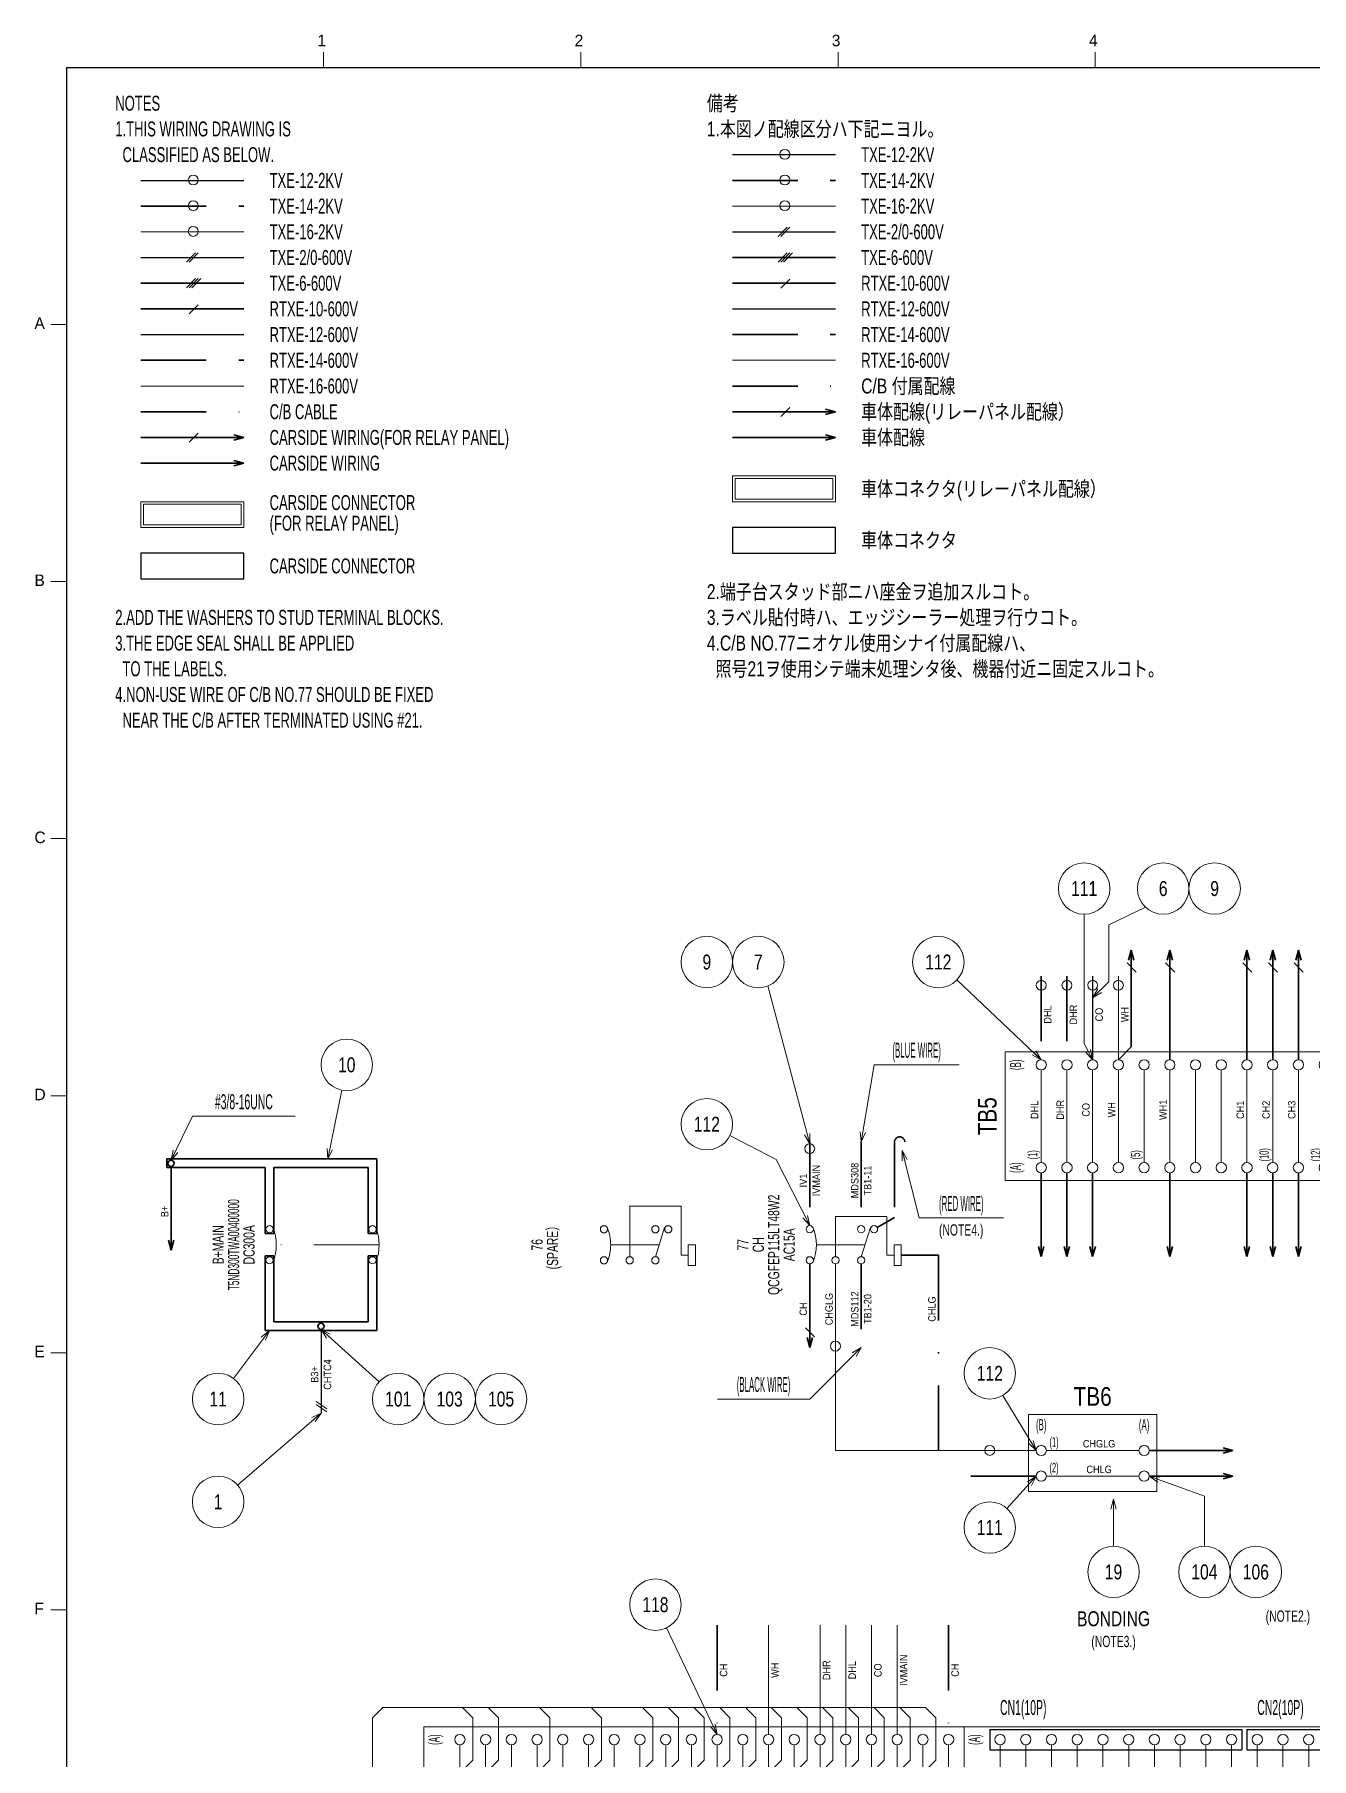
# Model space of a CAD drawing. Header units: millimetres. Extents: x 10 to 832, y 7 to 590.
# Drawn here: x 29.3 to 277.5, y 255.1 to 590.4 of the extents above; entities that cross this region are included whole.
import ezdxf
from ezdxf.enums import TextEntityAlignment as Align

# ---------------------------------------------------------------- set-up
doc = ezdxf.new("R2010")
doc.units = ezdxf.units.MM
for name, pattern in [('DASHDOT', [25.3, 12.7, -6.3, 0, -6.3]), ('DASHED', [19, 12.7, -6.3]), ('DIVIDE', [31.6, 12.7, -6.3, 0, -6.3, 0, -6.3])]:
    doc.linetypes.add(name, pattern=pattern)
for name, color, linetype in [('GR1_02', 7, 'Continuous'), ('GR1_03', 7, 'Continuous'), ('GR1_04', 7, 'Continuous'), ('GR1_15', 7, 'Continuous'), ('GR1_16', 7, 'Continuous'), ('図面枠B6M', 7, 'Continuous'), ('表題、部品表_01', 7, 'Continuous')]:
    doc.layers.add(name, color=color, linetype=linetype)
doc.styles.add('HG丸ｺﾞｼｯｸM-PRO', font='')
doc.styles.get('HG丸ｺﾞｼｯｸM-PRO').set_extended_font_data('HG丸ｺﾞｼｯｸM-PRO')

# ---------------------------------------------------------------- blocks, each defined once
blk = doc.blocks.new('BLKF023')
at = {"layer": '図面枠B6M', "color": 4, "linetype": 'Continuous', "lineweight": 13}
for p, q in [((85.5, 587), (85.5, 584)), ((135.5, 587), (135.5, 584)), ((185.5, 587), (185.5, 584)), ((235.5, 587), (235.5, 584)), ((32.5, 534), (35.5, 534)), ((32.5, 484), (35.5, 484)), ((32.5, 434), (35.5, 434)), ((32.5, 384), (35.5, 384)), ((32.5, 334), (35.5, 334)), ((32.5, 284), (35.5, 284))]:
    blk.add_line(p, q, dxfattribs=at)
at = {"layer": '図面枠B6M', "color": 2, "linetype": 'Continuous', "lineweight": 25}
for q in [(35.5, 15), (831.5, 584)]:
    blk.add_line((35.5, 584), q, dxfattribs=at)
at = {"layer": '図面枠B6M', "color": 4, "linetype": 'Continuous', "lineweight": 13, "style": 'HG丸ｺﾞｼｯｸM-PRO'}
for s, width, p in [('1', 1.003994, (84.29, 587.45)), ('2', 1.003994, (134.3, 587.45)), ('3', 1.003994, (184.29, 587.45)), ('4', 1.003994, (234.29, 587.45)), ('A', 1.002405, (29.29, 532.45)), ('B', 1.004704, (29.29, 482.45)), ('C', 1.001214, (29.29, 432.45)), ('D', 1.002334, (29.29, 382.45)), ('E', 1.001589, (29.29, 332.45)), ('F', 0.998986, (29.29, 282.45))]:
    blk.add_text(s, height=2.25, dxfattribs=dict(at, width=width)).set_placement(p, align=Align.BOTTOM_LEFT)
blk = doc.blocks.new('FXTIP_ARROW_S')
at = {"color": 0, "linetype": 'Continuous', "lineweight": -2}
for q in [(-1, 0), (-0.97, 0.26), (-0.97, -0.26)]:
    blk.add_line((0, 0), q, dxfattribs=at)
blk = doc.blocks.new('FXTIP_ARROW_E')
at = {"color": 0, "linetype": 'Continuous', "lineweight": -2}
for q in [(-1, 0), (-0.97, 0.26), (-0.97, -0.26)]:
    blk.add_line((0, 0), q, dxfattribs=at)
blk = doc.blocks.new('BLKF027')
at = {"layer": 'GR1_02', "color": 4, "linetype": 'Continuous', "lineweight": 13}
for p, q in [((222.5, 322), (247.5, 322)), ((222.5, 307.04), (222.5, 322)), ((247.5, 307.04), (247.5, 322)), ((226, 315), (244, 315)), ((226, 310), (244, 310)), ((222.5, 307.04), (247.5, 307.04))]:
    blk.add_line(p, q, dxfattribs=at)
for centre in [(225, 315), (245, 315), (225, 310), (245, 310)]:
    blk.add_circle(centre, 1, dxfattribs=at)
at = {"layer": 'GR1_02', "color": 3, "linetype": 'Continuous', "lineweight": 35, "style": 'HG丸ｺﾞｼｯｸM-PRO', "width": 0.521222}
for s, p in [('(1)', (227.5, 316.67)), ('(2)', (227.5, 311.67))]:
    blk.add_text(s, height=1.818, dxfattribs=at).set_placement(p, align=Align.MIDDLE_CENTER)
blk = doc.blocks.new('BLKF028')
at = {"layer": 'GR1_02', "color": 4, "linetype": 'DASHED', "lineweight": 13}
for p, q in [((195, 360.5), (184.94, 360.5)), ((185, 352.68), (185, 360.5)), ((195, 353), (195, 360.5)), ((196.4, 353), (195, 353))]:
    blk.add_line(p, q, dxfattribs=at)
at = {"layer": 'GR1_02', "color": 4, "linetype": 'Continuous', "lineweight": 13}
for p, q in [((196.4, 355), (196.4, 351)), ((196.4, 355), (197.8, 355)), ((197.8, 355), (197.8, 351)), ((196.4, 351), (197.8, 351))]:
    blk.add_line(p, q, dxfattribs=at)
blk.add_circle((185, 351.98), 0.701, dxfattribs=at)
blk = doc.blocks.new('BLKF029')
at = {"layer": 'GR1_02', "color": 4, "linetype": 'Continuous', "lineweight": 13}
blk.add_line((190, 352.68), (191.8, 358.39), dxfattribs=at)
at = {"layer": 'GR1_02', "color": 4, "linetype": 'DASHDOT', "lineweight": 13}
blk.add_line((190.73, 355), (181.31, 355), dxfattribs=at)
at = {"layer": 'GR1_02', "color": 4, "linetype": 'Continuous', "lineweight": 13}
for centre in [(180, 358.02), (190, 358.02), (192.5, 358.02), (180, 351.98), (190, 351.98)]:
    blk.add_circle(centre, 0.701, dxfattribs=at)
blk.add_arc((172.81, 355), 8.5, 337.237, 22.763, dxfattribs=at)
blk = doc.blocks.new('BLKF030')
at = {"layer": 'GR1_02', "color": 4, "linetype": 'DIVIDE', "lineweight": 13}
for p, q in [((155, 362.5), (144.94, 362.5)), ((145, 352.68), (145, 362.5)), ((155, 353), (155, 362.5)), ((156.4, 353), (155, 353)), ((156.4, 355), (156.4, 351)), ((156.4, 355), (157.8, 355)), ((157.8, 355), (157.8, 351)), ((156.4, 351), (157.8, 351))]:
    blk.add_line(p, q, dxfattribs=at)
blk.add_circle((145, 351.98), 0.701, dxfattribs=at)
blk = doc.blocks.new('BLKF031')
at = {"layer": 'GR1_02', "color": 4, "linetype": 'DIVIDE', "lineweight": 13}
for p, q in [((150, 352.68), (151.8, 358.39)), ((150.73, 355), (141.31, 355))]:
    blk.add_line(p, q, dxfattribs=at)
for centre in [(140, 358.02), (150, 358.02), (152.5, 358.02), (140, 351.98), (150, 351.98)]:
    blk.add_circle(centre, 0.701, dxfattribs=at)
blk.add_arc((132.81, 355), 8.5, 337.237, 22.763, dxfattribs=at)
blk = doc.blocks.new('BLKF032')
at = {"layer": 'GR1_03', "color": 3, "linetype": 'Continuous', "lineweight": 35}
for p, q in [((75.85, 352.8325), (74.15, 352.8325)), ((74.15, 338.3), (74.15, 352.8325)), ((75.85, 340), (75.85, 352.8325)), ((95.85, 352.8325), (94.15, 352.8325)), ((94.15, 340), (94.15, 352.8325)), ((95.85, 338.3), (95.85, 352.8325)), ((75.85, 340), (94.15, 340)), ((74.15, 338.3), (95.85, 338.3))]:
    blk.add_line(p, q, dxfattribs=at)
blk.add_circle((85, 339.15), 0.6, dxfattribs=at)
blk = doc.blocks.new('BLKF033')
at = {"layer": 'GR1_03', "color": 3, "linetype": 'Continuous', "lineweight": 35}
for p, q in [((55, 371.7), (95.85, 371.7)), ((55, 371.7), (55, 370)), ((74.15, 370), (55, 370)), ((74.15, 370), (74.15, 357.1675)), ((75.85, 370), (75.85, 357.1675)), ((75.85, 370), (94.15, 370)), ((94.15, 370), (94.15, 357.1675)), ((95.85, 371.7), (95.85, 357.1675)), ((75.85, 357.1675), (74.15, 357.1675)), ((95.85, 357.1675), (94.15, 357.1675))]:
    blk.add_line(p, q, dxfattribs=at)
blk.add_circle((55.85, 370.85), 0.6, dxfattribs=at)
blk = doc.blocks.new('BLKF034')
at = {"layer": 'GR1_02', "color": 4, "linetype": 'DASHDOT', "lineweight": 13}
blk.add_line((96.31, 355), (76.31, 355), dxfattribs=at)
at = {"layer": 'GR1_02', "color": 4, "linetype": 'Continuous', "lineweight": 13}
for centre in [(75, 358.02), (95, 358.02), (75, 351.98), (95, 351.98)]:
    blk.add_circle(centre, 0.701, dxfattribs=at)
for centre in [(67.81, 355), (87.81, 355)]:
    blk.add_arc(centre, 8.5, 337.237, 22.763, dxfattribs=at)
blk = doc.blocks.new('BLKF073')
at = {"layer": 'GR1_03', "color": 4, "linetype": 'Continuous', "lineweight": 13}
for p, q in [((97, 209), (195, 209)), ((110, 209), (112, 207)), ((115, 209), (117, 207)), ((120, 209), (122, 207)), ((125, 209), (127, 207)), ((130, 209), (132, 207)), ((135, 209), (137, 207)), ((140, 209), (142, 207)), ((145, 209), (147, 207)), ((160, 209), (162, 207)), ((165, 209), (167, 207)), ((170, 209), (172, 207)), ((175, 209), (177, 207)), ((180, 209), (182, 207)), ((185, 209), (187, 207)), ((190, 209), (192, 207)), ((195, 209), (197, 207)), ((112, 207), (112, 199.75)), ((117, 207), (117, 199.75)), ((122, 207), (122, 199.75)), ((127, 207), (127, 199.75)), ((132, 207), (132, 199.75)), ((137, 207), (137, 199.75)), ((142, 207), (142, 199.75)), ((147, 207), (147, 199.75)), ((162, 207), (162, 199.75)), ((167, 207), (167, 199.75)), ((172, 207), (172, 199.75)), ((177, 207), (177, 199.75)), ((182, 207), (182, 199.75)), ((187, 207), (187, 199.75)), ((192, 207), (192, 199.75)), ((197, 207), (197, 199.75))]:
    blk.add_line(p, q, dxfattribs=at)
blk = doc.blocks.new('BLKF075')
at = {"layer": 'GR1_03', "color": 4, "linetype": 'Continuous', "lineweight": 13}
for p, q in [((139.5, 263), (137.5, 265)), ((139.5, 254.75), (139.5, 263)), ((137, 252.25), (139.5, 254.75))]:
    blk.add_line(p, q, dxfattribs=at)
blk = doc.blocks.new('BLKF076')
at = {"layer": 'GR1_03', "color": 4, "linetype": 'Continuous', "lineweight": 13}
for p, q in [((119.5, 263), (117.5, 265)), ((119.5, 254.75), (119.5, 263)), ((117, 252.25), (119.5, 254.75))]:
    blk.add_line(p, q, dxfattribs=at)
blk = doc.blocks.new('BLKF077')
at = {"layer": 'GR1_03', "color": 4, "linetype": 'Continuous', "lineweight": 13}
for p, q in [((114.5, 263), (112.5, 265)), ((114.5, 254.75), (114.5, 263)), ((112, 252.25), (114.5, 254.75))]:
    blk.add_line(p, q, dxfattribs=at)
blk = doc.blocks.new('BLKF078')
at = {"layer": 'GR1_03', "color": 4, "linetype": 'Continuous', "lineweight": 13}
for p, q in [((149.5, 263), (147.5, 265)), ((149.5, 254.75), (149.5, 263)), ((147, 252.25), (149.5, 254.75))]:
    blk.add_line(p, q, dxfattribs=at)
blk = doc.blocks.new('BLKF079')
at = {"layer": 'GR1_03', "color": 4, "linetype": 'Continuous', "lineweight": 13}
for p, q in [((154.5, 263), (152.5, 265)), ((154.5, 254.75), (154.5, 263)), ((152, 252.25), (154.5, 254.75))]:
    blk.add_line(p, q, dxfattribs=at)
blk = doc.blocks.new('BLKF080')
at = {"layer": 'GR1_03', "color": 4, "linetype": 'Continuous', "lineweight": 13}
for p, q in [((189.5, 263), (187.5, 265)), ((189.5, 254.75), (189.5, 263)), ((187, 252.25), (189.5, 254.75))]:
    blk.add_line(p, q, dxfattribs=at)
blk = doc.blocks.new('BLKF081')
at = {"layer": 'GR1_03', "color": 4, "linetype": 'Continuous', "lineweight": 13}
for p, q in [((184.5, 263), (182.5, 265)), ((184.5, 254.75), (184.5, 263)), ((182, 252.25), (184.5, 254.75))]:
    blk.add_line(p, q, dxfattribs=at)
blk = doc.blocks.new('BLKF082')
at = {"layer": 'GR1_03', "color": 4, "linetype": 'Continuous', "lineweight": 13}
for p, q in [((179.5, 263), (177.5, 265)), ((179.5, 254.75), (179.5, 263)), ((177, 252.25), (179.5, 254.75))]:
    blk.add_line(p, q, dxfattribs=at)
blk = doc.blocks.new('BLKF083')
at = {"layer": 'GR1_03', "color": 4, "linetype": 'Continuous', "lineweight": 13}
for p, q in [((174.5, 263), (172.5, 265)), ((174.5, 254.75), (174.5, 263)), ((172, 252.25), (174.5, 254.75))]:
    blk.add_line(p, q, dxfattribs=at)
blk = doc.blocks.new('BLKF084')
at = {"layer": 'GR1_03', "color": 4, "linetype": 'Continuous', "lineweight": 13}
for p, q in [((169.5, 263), (167.5, 265)), ((169.5, 254.75), (169.5, 263)), ((167, 252.25), (169.5, 254.75))]:
    blk.add_line(p, q, dxfattribs=at)
blk = doc.blocks.new('BLKF085')
at = {"layer": 'GR1_03', "color": 4, "linetype": 'Continuous', "lineweight": 13}
for p, q in [((194.5, 263), (192.5, 265)), ((194.5, 254.75), (194.5, 263)), ((192, 252.25), (194.5, 254.75))]:
    blk.add_line(p, q, dxfattribs=at)
blk = doc.blocks.new('BLKF086')
at = {"layer": 'GR1_03', "color": 4, "linetype": 'Continuous', "lineweight": 13}
for p, q in [((199.5, 263), (197.5, 265)), ((199.5, 254.75), (199.5, 263)), ((197, 252.25), (199.5, 254.75))]:
    blk.add_line(p, q, dxfattribs=at)
blk = doc.blocks.new('BLKF087')
at = {"layer": 'GR1_03', "color": 4, "linetype": 'Continuous', "lineweight": 13}
for p, q in [((204.5, 263), (202.5, 265)), ((204.5, 254.75), (204.5, 263)), ((202, 252.25), (204.5, 254.75))]:
    blk.add_line(p, q, dxfattribs=at)
blk = doc.blocks.new('BLKF074')
at = {"layer": 'GR1_03', "color": 4, "linetype": 'Continuous', "lineweight": 13}
blk.add_line((97, 265), (202.5, 265), dxfattribs=at)
for name in ['BLKF077', 'BLKF076', 'BLKF075', 'BLKF078', 'BLKF079', 'BLKF084', 'BLKF083', 'BLKF082', 'BLKF081', 'BLKF080', 'BLKF085', 'BLKF086', 'BLKF087']:
    blk.add_blockref(name, (0, 0), dxfattribs=at)
blk = doc.blocks.new('BLKF088')
at = {"layer": 'GR1_03', "color": 4, "linetype": 'Continuous', "lineweight": 13}
for p, q in [((164.5, 263), (162.5, 265)), ((164.5, 254.75), (164.5, 263)), ((162, 252.25), (164.5, 254.75))]:
    blk.add_line(p, q, dxfattribs=at)
blk = doc.blocks.new('BLKF089')
at = {"layer": 'GR1_03', "color": 4, "linetype": 'Continuous', "lineweight": 13}
for p, q in [((159.5, 263), (157.5, 265)), ((159.5, 254.75), (159.5, 263)), ((157, 252.25), (159.5, 254.75))]:
    blk.add_line(p, q, dxfattribs=at)
blk = doc.blocks.new('BLKF090')
at = {"layer": 'GR1_03', "color": 4, "linetype": 'Continuous', "lineweight": 13}
for p, q in [((129.5, 263), (127.5, 265)), ((129.5, 254.75), (129.5, 263)), ((127, 252.25), (129.5, 254.75))]:
    blk.add_line(p, q, dxfattribs=at)
blk = doc.blocks.new('BLKF072')
at = {"layer": 'GR1_03', "color": 4, "linetype": 'Continuous', "lineweight": 13}
for p, q in [((95, 263), (97, 265)), ((95, 263), (95, 211)), ((95, 211), (97, 209))]:
    blk.add_line(p, q, dxfattribs=at)
for name in ['BLKF074', 'BLKF090', 'BLKF089', 'BLKF088', 'BLKF073']:
    blk.add_blockref(name, (0, 0), dxfattribs=at)
blk = doc.blocks.new('BLKF110')
at = {"layer": 'GR1_03', "color": 2, "linetype": 'Continuous', "lineweight": 25}
for p, q in [((215, 260.75), (264, 260.75)), ((215, 260.75), (215, 256.75)), ((264, 260.75), (264, 256.75)), ((215, 256.75), (264, 256.75))]:
    blk.add_line(p, q, dxfattribs=at)
blk = doc.blocks.new('BLKF111')
at = {"layer": 'GR1_03', "color": 2, "linetype": 'Continuous', "lineweight": 25}
for p, q in [((265, 260.75), (314, 260.75)), ((265, 260.75), (265, 256.75)), ((314, 260.75), (314, 256.75)), ((265, 256.75), (314, 256.75))]:
    blk.add_line(p, q, dxfattribs=at)
blk = doc.blocks.new('BLKF121')
at = {"layer": 'GR1_02', "color": 4, "linetype": 'Continuous', "lineweight": 13}
for p, q in [((282.96, 392.5), (218, 392.5)), ((218, 367.5), (218, 392.5)), ((282.96, 367.5), (282.96, 392.5)), ((225, 371), (225, 389)), ((230, 371), (230, 389)), ((235, 371), (235, 389)), ((240, 371), (240, 389)), ((245, 371), (245, 389)), ((250, 371), (250, 389)), ((255, 371), (255, 389)), ((260, 371), (260, 389)), ((265, 371), (265, 389)), ((270, 371), (270, 389)), ((275, 371), (275, 389)), ((280, 371), (280, 389)), ((282.96, 367.5), (218, 367.5))]:
    blk.add_line(p, q, dxfattribs=at)
for centre in [(225, 390), (230, 390), (235, 390), (240, 390), (245, 390), (250, 390), (255, 390), (260, 390), (265, 390), (270, 390), (275, 390), (280, 390), (225, 370), (230, 370), (235, 370), (240, 370), (245, 370), (250, 370), (255, 370), (260, 370), (265, 370), (270, 370), (275, 370), (280, 370)]:
    blk.add_circle(centre, 1, dxfattribs=at)
at = {"layer": 'GR1_02', "color": 3, "linetype": 'Continuous', "lineweight": 35, "style": 'HG丸ｺﾞｼｯｸM-PRO'}
for s, width, p in [('(1)', 0.521222, (223.33, 372.5)), ('(5)', 0.521222, (243.33, 372.5)), ('(10)', 0.521214, (268.33, 372.5)), ('(12)', 0.521214, (278.33, 372.5))]:
    blk.add_text(s, height=1.818, rotation=90, dxfattribs=dict(at, width=width)).set_placement(p, align=Align.MIDDLE_CENTER)
blk = doc.blocks.new('BLKF211')
at = {"layer": '表題、部品表_01', "color": 2, "linetype": 'Continuous', "lineweight": 25}
for p, q in [((70, 489.54), (50, 489.54)), ((50, 489.54), (50, 484.54)), ((70, 484.54), (70, 489.54)), ((50, 484.54), (70, 484.54))]:
    blk.add_line(p, q, dxfattribs=at)
blk = doc.blocks.new('BLKF212')
at = {"layer": '表題、部品表_01', "color": 4, "linetype": 'Continuous', "lineweight": 13}
for p, q in [((70, 499.54), (50, 499.54)), ((50, 499.54), (50, 494.54)), ((69.5, 499.04), (50.5, 499.04)), ((50.5, 499.04), (50.5, 495.04)), ((69.5, 495.04), (69.5, 499.04)), ((70, 494.54), (70, 499.54)), ((50, 494.54), (70, 494.54)), ((50.5, 495.04), (69.5, 495.04))]:
    blk.add_line(p, q, dxfattribs=at)
blk = doc.blocks.new('BLKF213')
at = {"layer": '表題、部品表_01', "color": 2, "linetype": 'Continuous', "lineweight": 25}
for p, q in [((185, 494.54), (165, 494.54)), ((165, 494.54), (165, 489.54)), ((185, 489.54), (185, 494.54)), ((165, 489.54), (185, 489.54))]:
    blk.add_line(p, q, dxfattribs=at)
blk = doc.blocks.new('BLKF214')
at = {"layer": '表題、部品表_01', "color": 4, "linetype": 'Continuous', "lineweight": 13}
for p, q in [((185, 504.54), (165, 504.54)), ((165, 504.54), (165, 499.54)), ((184.5, 504.04), (165.5, 504.04)), ((165.5, 504.04), (165.5, 500.04)), ((184.5, 500.04), (184.5, 504.04)), ((185, 499.54), (185, 504.54)), ((165.5, 500.04), (184.5, 500.04)), ((165, 499.54), (185, 499.54))]:
    blk.add_line(p, q, dxfattribs=at)
blk = doc.blocks.new('BLKF334')
at = {"layer": 'GR1_02', "color": 4, "linetype": 'Continuous', "lineweight": 13}
for p, q in [((105, 228.75), (105, 261.25)), ((210, 261.25), (105, 261.25)), ((210, 228.75), (210, 261.25)), ((112, 252.25), (112, 257.75)), ((117, 252.25), (117, 257.75)), ((122, 252.25), (122, 257.75)), ((127, 252.25), (127, 257.75)), ((132, 252.25), (132, 257.75)), ((137, 252.25), (137, 257.75)), ((142, 252.25), (142, 257.75)), ((147, 252.25), (147, 257.75)), ((152, 252.25), (152, 257.75)), ((157, 252.25), (157, 257.75)), ((162, 252.25), (162, 257.75)), ((167, 252.25), (167, 257.75)), ((172, 252.25), (172, 257.75)), ((177, 252.25), (177, 257.75)), ((182, 252.25), (182, 257.75)), ((187, 252.25), (187, 257.75)), ((192, 252.25), (192, 257.75)), ((197, 252.25), (197, 257.75)), ((202, 252.25), (202, 257.75)), ((207, 252.25), (207, 257.75)), ((112, 250.25), (112, 232.25)), ((117, 250.25), (117, 232.25)), ((122, 250.25), (122, 232.25)), ((127, 250.25), (127, 232.25)), ((132, 250.25), (132, 232.25)), ((137, 250.25), (137, 232.25)), ((142, 250.25), (142, 232.25)), ((147, 250.25), (147, 232.25)), ((152, 250.25), (152, 232.25)), ((157, 250.25), (157, 232.25)), ((162, 250.25), (162, 232.25)), ((167, 250.25), (167, 232.25)), ((172, 250.25), (172, 232.25)), ((177, 250.25), (177, 232.25)), ((182, 250.25), (182, 232.25)), ((187, 250.25), (187, 232.25)), ((192, 250.25), (192, 232.25)), ((197, 250.25), (197, 232.25)), ((202, 250.25), (202, 232.25)), ((207, 250.25), (207, 232.25)), ((210, 228.75), (105, 228.75))]:
    blk.add_line(p, q, dxfattribs=at)
for centre in [(112, 258.75), (117, 258.75), (122, 258.75), (127, 258.75), (132, 258.75), (137, 258.75), (142, 258.75), (147, 258.75), (152, 258.75), (157, 258.75), (162, 258.75), (167, 258.75), (172, 258.75), (177, 258.75), (182, 258.75), (187, 258.75), (192, 258.75), (197, 258.75), (202, 258.75), (207, 258.75), (112, 251.25), (117, 251.25), (122, 251.25), (127, 251.25), (132, 251.25), (137, 251.25), (142, 251.25), (147, 251.25), (152, 251.25), (157, 251.25), (162, 251.25), (167, 251.25), (172, 251.25), (177, 251.25), (182, 251.25), (187, 251.25), (192, 251.25), (197, 251.25), (202, 251.25), (207, 251.25), (112, 231.25), (117, 231.25), (122, 231.25), (127, 231.25), (132, 231.25), (137, 231.25), (142, 231.25), (147, 231.25), (152, 231.25), (157, 231.25), (162, 231.25), (167, 231.25), (172, 231.25), (177, 231.25), (182, 231.25), (187, 231.25), (192, 231.25), (197, 231.25), (202, 231.25), (207, 231.25)]:
    blk.add_circle(centre, 1, dxfattribs=at)
at = {"layer": 'GR1_02', "color": 3, "linetype": 'Continuous', "lineweight": 35, "style": 'HG丸ｺﾞｼｯｸM-PRO'}
for s, height, width, p in [('(A)', 2.182, 0.522521, (107, 258.75)), ('(B)', 2.182, 0.521304, (107, 251.25)), ('(10)', 1.818, 0.521214, (155.33, 233.75)), ('(15)', 1.818, 0.521214, (180.33, 233.75)), ('(20)', 1.818, 0.521214, (205.33, 233.75)), ('(C)', 2.182, 0.52136, (107, 231.25)), ('(1)', 1.818, 0.521222, (110.33, 233.75)), ('(5)', 1.818, 0.521222, (130.33, 233.75))]:
    blk.add_text(s, height=height, rotation=90, dxfattribs=dict(at, width=width)).set_placement(p, align=Align.MIDDLE_CENTER)
blk = doc.blocks.new('BLKF335')
at = {"layer": 'GR1_02', "color": 4, "linetype": 'Continuous', "lineweight": 13}
for p, q in [((315, 261.25), (210, 261.25)), ((210, 228.75), (210, 261.25)), ((315, 228.75), (315, 261.25)), ((217, 232.25), (217, 257.75)), ((222, 232.25), (222, 257.75)), ((227, 232.25), (227, 257.75)), ((232, 232.25), (232, 257.75)), ((237, 232.25), (237, 257.75)), ((242, 232.25), (242, 257.75)), ((247, 232.25), (247, 257.75)), ((252, 232.25), (252, 257.75)), ((257, 232.25), (257, 257.75)), ((262, 232.25), (262, 257.75)), ((267, 232.25), (267, 257.75)), ((272, 232.25), (272, 257.75)), ((277, 232.25), (277, 257.75)), ((282, 232.25), (282, 257.75)), ((287, 232.25), (287, 257.75)), ((292, 232.25), (292, 257.75)), ((297, 232.25), (297, 257.75)), ((302, 232.25), (302, 257.75)), ((307, 232.25), (307, 257.75)), ((312, 232.25), (312, 257.75)), ((315, 228.75), (210, 228.75))]:
    blk.add_line(p, q, dxfattribs=at)
for centre in [(217, 258.75), (222, 258.75), (227, 258.75), (232, 258.75), (237, 258.75), (242, 258.75), (247, 258.75), (252, 258.75), (257, 258.75), (262, 258.75), (267, 258.75), (272, 258.75), (277, 258.75), (282, 258.75), (287, 258.75), (292, 258.75), (297, 258.75), (302, 258.75), (307, 258.75), (312, 258.75), (217, 231.25), (222, 231.25), (227, 231.25), (232, 231.25), (237, 231.25), (242, 231.25), (247, 231.25), (252, 231.25), (257, 231.25), (262, 231.25), (267, 231.25), (272, 231.25), (277, 231.25), (282, 231.25), (287, 231.25), (292, 231.25), (297, 231.25), (302, 231.25), (307, 231.25), (312, 231.25)]:
    blk.add_circle(centre, 1, dxfattribs=at)
at = {"layer": 'GR1_02', "color": 3, "linetype": 'Continuous', "lineweight": 35, "style": 'HG丸ｺﾞｼｯｸM-PRO'}
for s, height, width, p in [('(A)', 2.182, 0.522521, (212, 258.75)), ('(21)', 1.818, 0.521214, (215.33, 241.25)), ('(25)', 1.818, 0.521214, (235.33, 241.25)), ('(30)', 1.818, 0.521214, (260.33, 241.25)), ('(35)', 1.818, 0.521214, (285.33, 241.25)), ('(40)', 1.818, 0.521214, (310.33, 241.25)), ('(B)', 2.182, 0.521304, (212, 231.25))]:
    blk.add_text(s, height=height, rotation=90, dxfattribs=dict(at, width=width)).set_placement(p, align=Align.MIDDLE_CENTER)
blk = doc.blocks.new('BLKF336')
at = {"layer": 'GR1_02', "color": 4, "linetype": 'Continuous', "lineweight": 13}
for p, q in [((420, 261.25), (395, 261.25)), ((395, 228.75), (395, 261.25)), ((420, 228.75), (420, 261.25)), ((402, 232.25), (402, 257.75)), ((407, 232.25), (407, 257.75)), ((412, 232.25), (412, 257.75)), ((417, 232.25), (417, 257.75)), ((420, 228.75), (395, 228.75))]:
    blk.add_line(p, q, dxfattribs=at)
for centre in [(402, 258.75), (407, 258.75), (412, 258.75), (417, 258.75), (402, 231.25), (407, 231.25), (412, 231.25), (417, 231.25)]:
    blk.add_circle(centre, 1, dxfattribs=at)
at = {"layer": 'GR1_02', "color": 3, "linetype": 'Continuous', "lineweight": 35, "style": 'HG丸ｺﾞｼｯｸM-PRO'}
for s, height, width, p in [('(A)', 2.182, 0.522521, (397, 258.75)), ('(56)', 1.818, 0.521214, (400.33, 241.25)), ('(59)', 1.818, 0.521214, (415.42, 241.25)), ('(B)', 2.182, 0.521304, (397, 231.25))]:
    blk.add_text(s, height=height, rotation=90, dxfattribs=dict(at, width=width)).set_placement(p, align=Align.MIDDLE_CENTER)
blk = doc.blocks.new('BLKF337')
at = {"layer": 'GR1_02', "color": 4, "linetype": 'Continuous', "lineweight": 13}
for p, q in [((395, 261.25), (315, 261.25)), ((315, 228.75), (315, 261.25)), ((395, 228.75), (395, 261.25)), ((322, 239.75), (322, 257.75)), ((327, 239.75), (327, 257.75)), ((332, 239.75), (332, 257.75)), ((337, 239.75), (337, 257.75)), ((342, 239.75), (342, 257.75)), ((347, 239.75), (347, 257.75)), ((352, 239.75), (352, 257.75)), ((357, 239.75), (357, 257.75)), ((362, 239.75), (362, 257.75)), ((367, 239.75), (367, 257.75)), ((372, 239.75), (372, 257.75)), ((377, 239.75), (377, 257.75)), ((382, 239.75), (382, 257.75)), ((387, 239.75), (387, 257.75)), ((392, 239.75), (392, 257.75)), ((322, 237.75), (322, 232.25)), ((327, 237.75), (327, 232.25)), ((332, 237.75), (332, 232.25)), ((337, 237.75), (337, 232.25)), ((342, 237.75), (342, 232.25)), ((347, 237.75), (347, 232.25)), ((352, 237.75), (352, 232.25)), ((357, 237.75), (357, 232.25)), ((362, 237.75), (362, 232.25)), ((367, 237.75), (367, 232.25)), ((372, 237.75), (372, 232.25)), ((377, 237.75), (377, 232.25)), ((382, 237.75), (382, 232.25)), ((387, 237.75), (387, 232.25)), ((392, 237.75), (392, 232.25)), ((395, 228.75), (315, 228.75))]:
    blk.add_line(p, q, dxfattribs=at)
for centre in [(322, 258.75), (327, 258.75), (332, 258.75), (337, 258.75), (342, 258.75), (347, 258.75), (352, 258.75), (357, 258.75), (362, 258.75), (367, 258.75), (372, 258.75), (377, 258.75), (382, 258.75), (387, 258.75), (392, 258.75), (322, 238.75), (327, 238.75), (332, 238.75), (337, 238.75), (342, 238.75), (347, 238.75), (352, 238.75), (357, 238.75), (362, 238.75), (367, 238.75), (372, 238.75), (377, 238.75), (382, 238.75), (387, 238.75), (392, 238.75), (322, 231.25), (327, 231.25), (332, 231.25), (337, 231.25), (342, 231.25), (347, 231.25), (352, 231.25), (357, 231.25), (362, 231.25), (367, 231.25), (372, 231.25), (377, 231.25), (382, 231.25), (387, 231.25), (392, 231.25)]:
    blk.add_circle(centre, 1, dxfattribs=at)
at = {"layer": 'GR1_02', "color": 3, "linetype": 'Continuous', "lineweight": 35, "style": 'HG丸ｺﾞｼｯｸM-PRO'}
for s, height, width, p in [('(A)', 2.182, 0.522521, (317, 258.75)), ('(41)', 1.818, 0.521214, (320.33, 241.25)), ('(45)', 1.818, 0.521214, (340.42, 241.25)), ('(50)', 1.818, 0.521214, (365.33, 241.25)), ('(55)', 1.818, 0.521214, (390.42, 241.25)), ('(B)', 2.182, 0.521304, (317, 238.75)), ('(C)', 2.182, 0.52136, (317, 231.25))]:
    blk.add_text(s, height=height, rotation=90, dxfattribs=dict(at, width=width)).set_placement(p, align=Align.MIDDLE_CENTER)
blk = doc.blocks.new('BLKF333')
at = {"layer": 'GR1_02', "color": 4, "linetype": 'Continuous', "lineweight": 13}
for name in ['BLKF334', 'BLKF335', 'BLKF337', 'BLKF336']:
    blk.add_blockref(name, (0, 0), dxfattribs=at)

msp = doc.modelspace()

# ---------------------------------------------------------------- linework, layer by layer
at = {"layer": 'GR1_02', "color": 3, "linetype": 'DASHDOT', "lineweight": 35}
for p, q in [((197.8, 353), (205, 353)), ((205, 353), (205, 310)), ((224, 310), (205, 310))]:
    msp.add_line(p, q, dxfattribs=at)
at = {"layer": 'GR1_03', "color": 4, "linetype": 'Continuous', "lineweight": 13}
for p, q in [((241.68, 409.82), (243.45, 408.05)), ((249.18, 409.82), (250.95, 408.05)), ((264.18, 409.82), (265.95, 408.05)), ((269.18, 409.82), (270.95, 408.05)), ((274.18, 409.82), (275.95, 408.05)), ((240, 407.28), (240, 391)), ((185, 351.28), (185, 315)), ((179.18, 338.85), (180.95, 337.08)), ((84.05, 324.5), (86.1, 323.07)), ((84.05, 323.96), (86.1, 322.53)), ((224, 315), (185, 315)), ((172, 281.03), (172, 259.75)), ((182, 281.03), (182, 259.75)), ((187, 281.03), (187, 259.75)), ((192, 281.03), (192, 259.75)), ((197, 281.03), (197, 259.75))]:
    msp.add_line(p, q, dxfattribs=at)
at = {"layer": 'GR1_03', "color": 3, "linetype": 'Continuous', "lineweight": 35}
for p, q in [((242.5, 412.28), (242.5, 393.5)), ((250, 412.28), (250, 391)), ((265, 412.28), (265, 391)), ((270, 412.28), (270, 391)), ((275, 412.28), (275, 391)), ((242.5, 393.5), (240, 391)), ((55.85, 370.25), (55.85, 353.97)), ((225, 369), (225, 352.72)), ((230, 369), (230, 352.72)), ((235, 369), (235, 352.72)), ((250, 369), (250, 352.72)), ((265, 369), (265, 352.72)), ((270, 369), (270, 352.72)), ((275, 369), (275, 352.72)), ((180, 351.28), (180, 335)), ((246, 315), (262.28, 315)), ((246, 310), (262.28, 310))]:
    msp.add_line(p, q, dxfattribs=at)
at = {"layer": 'GR1_03', "color": 3, "linetype": 'DASHED', "lineweight": 35}
for p, q in [((225, 407.28), (225, 391)), ((230, 407.28), (230, 391)), ((180, 375), (180, 358.72))]:
    msp.add_line(p, q, dxfattribs=at)
at = {"layer": 'GR1_03', "color": 2, "linetype": 'Continuous', "lineweight": 25}
for p, q in [((235, 407.28), (235, 391)), ((85, 338.55), (85, 322.27))]:
    msp.add_line(p, q, dxfattribs=at)
at = {"layer": 'GR1_03', "color": 3, "linetype": 'DASHDOT', "lineweight": 35}
for p, q in [((190, 375), (190, 358.72)), ((196.48, 375), (196.48, 360.31)), ((196.48, 360.31), (193.11, 358.37)), ((190, 351.28), (190, 335)), ((162, 281.03), (162, 259.75)), ((207, 281.03), (207, 259.75))]:
    msp.add_line(p, q, dxfattribs=at)
at = {"layer": 'GR1_03', "color": 4, "linetype": 'Continuous', "lineweight": 13}
for centre in [(225, 405.48), (230, 405.48), (235, 405.48), (240, 405.48), (180, 373.7), (185, 335.29), (215, 315)]:
    msp.add_circle(centre, 0.963, dxfattribs=at)
at = {"layer": 'GR1_03', "color": 3, "linetype": 'DASHDOT', "lineweight": 35}
msp.add_arc((197.48, 375), 1, 0, 180, dxfattribs=at)
at = {"layer": 'GR1_15', "color": 4, "linetype": 'Continuous', "lineweight": 13}
for p, q in [((233.35, 394.17), (233.35, 419.29)), ((238.12, 417.21), (245.29, 420.64)), ((238.12, 406.17), (238.12, 417.21)), ((225, 391), (208.62, 406.56)), ((235, 403.06), (238.12, 406.17)), ((180, 374.66), (171.84, 405.35)), ((235, 391), (233.35, 394.17)), ((86.34, 371.7), (89.02, 385.1)), ((173.47, 371.57), (164.5, 376.27)), ((180, 358.72), (173.47, 371.57)), ((74.97, 338.3), (68, 329)), ((85, 338.55), (96.29, 328.35)), ((224, 315), (217.57, 325.71)), ((85, 322.27), (68.78, 308.27)), ((224, 310), (218.34, 303.72)), ((246, 310), (256.72, 306.09)), ((239.06, 305.5), (239.06, 296.37)), ((256.72, 306.09), (256.72, 296.37)), ((162, 259.75), (152.15, 280.48))]:
    msp.add_line(p, q, dxfattribs=at)
for centre in [(233.35, 424.29), (248.71, 424.29), (258.71, 424.29), (160, 410), (170, 410), (205, 410), (90, 390), (160, 378.45), (215, 330), (65, 325), (100, 325), (110, 325), (120, 325), (65, 305), (215, 300), (239.06, 291.37), (256.72, 291.37), (266.72, 291.37), (150, 285)]:
    msp.add_circle(centre, 5, dxfattribs=at)
at = {"layer": 'GR1_16', "color": 4, "linetype": 'Continuous', "lineweight": 13}
for p, q in [((190, 375), (192.5, 390)), ((192.5, 390), (209.05, 390)), ((55.85, 371.45), (60, 380)), ((60, 380), (80, 380)), ((197.97, 373.34), (201.26, 360.21)), ((201.26, 360.21), (217.66, 360.21)), ((190, 335), (180, 325)), ((180, 325), (162.07, 325))]:
    msp.add_line(p, q, dxfattribs=at)
at = {"layer": '表題、部品表_01', "color": 2, "linetype": 'Continuous', "lineweight": 25}
for p, q in [((165, 567.04), (185, 567.04)), ((50, 562.04), (70, 562.04)), ((165, 552.04), (185, 552.04)), ((50, 547.04), (70, 547.04)), ((165, 537.04), (185, 537.04)), ((50, 532.04), (70, 532.04))]:
    msp.add_line(p, q, dxfattribs=at)
at = {"layer": '表題、部品表_01', "color": 3, "linetype": 'DASHED', "lineweight": 35}
for p, q in [((165, 562.04), (185, 562.04)), ((50, 557.04), (70, 557.04)), ((165, 532.04), (185, 532.04)), ((50, 527.04), (70, 527.04))]:
    msp.add_line(p, q, dxfattribs=at)
at = {"layer": '表題、部品表_01', "color": 4, "linetype": 'Continuous', "lineweight": 13}
for p, q in [((165, 557.04), (185, 557.04)), ((50, 552.04), (70, 552.04)), ((175.63, 552.92), (173.87, 551.15)), ((176.13, 552.92), (174.37, 551.15)), ((60.63, 547.92), (58.87, 546.15)), ((61.13, 547.92), (59.37, 546.15)), ((175.63, 547.92), (173.87, 546.15)), ((176.13, 547.92), (174.37, 546.15)), ((176.63, 547.92), (174.87, 546.15)), ((60.63, 542.92), (58.87, 541.15)), ((61.13, 542.92), (59.37, 541.15)), ((61.63, 542.92), (59.87, 541.15)), ((176.13, 542.85), (174.37, 541.09)), ((61.13, 537.85), (59.37, 536.09)), ((165, 527.04), (185, 527.04)), ((50, 522.04), (70, 522.04)), ((176.13, 517.85), (174.37, 516.09)), ((61.13, 512.85), (59.37, 511.09))]:
    msp.add_line(p, q, dxfattribs=at)
at = {"layer": '表題、部品表_01', "color": 3, "linetype": 'Continuous', "lineweight": 35}
for p, q in [((165, 547.04), (185, 547.04)), ((50, 542.04), (70, 542.04)), ((165, 542.04), (185, 542.04)), ((50, 537.04), (70, 537.04)), ((165, 517.04), (185, 517.04)), ((50, 512.04), (70, 512.04)), ((165, 512.04), (185, 512.04)), ((50, 507.04), (70, 507.04))]:
    msp.add_line(p, q, dxfattribs=at)
at = {"layer": '表題、部品表_01', "color": 3, "linetype": 'DASHDOT', "lineweight": 35}
for p, q in [((165, 522.04), (185, 522.04)), ((50, 517.04), (70, 517.04))]:
    msp.add_line(p, q, dxfattribs=at)
at = {"layer": '表題、部品表_01', "color": 4, "linetype": 'Continuous', "lineweight": 13}
for centre in [(175.16, 567.11), (60.16, 562.11), (175.16, 562.11), (60.16, 557.11), (175.16, 557.11), (60.16, 552.11)]:
    msp.add_circle(centre, 0.963, dxfattribs=at)

# ---------------------------------------------------------------- block references
at = {"layer": 'GR1_02', "color": 4, "linetype": 'Continuous', "lineweight": 13}
for name in ['BLKF121', 'BLKF028', 'BLKF034', 'BLKF029', 'BLKF027', 'BLKF333']:
    msp.add_blockref(name, (0, 0), dxfattribs=at)
at = {"layer": 'GR1_02', "color": 4, "linetype": 'DIVIDE', "lineweight": 13}
for name in ['BLKF030', 'BLKF031']:
    msp.add_blockref(name, (0, 0), dxfattribs=at)
at = {"layer": 'GR1_03', "color": 3, "linetype": 'Continuous', "lineweight": 35, "xscale": 2, "yscale": 2}
for name, p, rotation in [('FXTIP_ARROW_S', (242.5, 412.28), 90), ('FXTIP_ARROW_S', (250, 412.28), 90), ('FXTIP_ARROW_S', (265, 412.28), 90), ('FXTIP_ARROW_S', (270, 412.28), 90), ('FXTIP_ARROW_S', (275, 412.28), 90), ('FXTIP_ARROW_E', (55.85, 353.97), 270), ('FXTIP_ARROW_E', (225, 352.72), 270), ('FXTIP_ARROW_E', (230, 352.72), 270), ('FXTIP_ARROW_E', (235, 352.72), 270), ('FXTIP_ARROW_E', (250, 352.72), 270), ('FXTIP_ARROW_E', (265, 352.72), 270), ('FXTIP_ARROW_E', (270, 352.72), 270), ('FXTIP_ARROW_E', (275, 352.72), 270), ('FXTIP_ARROW_E', (180, 335), 270), ('FXTIP_ARROW_E', (262.28, 315), 360), ('FXTIP_ARROW_E', (262.28, 310), 360)]:
    msp.add_blockref(name, p, dxfattribs=dict(at, rotation=rotation))
at = {"layer": 'GR1_03', "color": 3, "linetype": 'Continuous', "lineweight": 35}
for name in ['BLKF033', 'BLKF032']:
    msp.add_blockref(name, (0, 0), dxfattribs=at)
at = {"layer": 'GR1_03', "color": 4, "linetype": 'Continuous', "lineweight": 13}
msp.add_blockref('BLKF072', (0, 0), dxfattribs=at)
at = {"layer": 'GR1_03', "color": 2, "linetype": 'Continuous', "lineweight": 25}
for name in ['BLKF110', 'BLKF111']:
    msp.add_blockref(name, (0, 0), dxfattribs=at)
at = {"layer": 'GR1_15', "color": 4, "linetype": 'Continuous', "lineweight": 13, "xscale": 2, "yscale": 2}
for p, rotation in [((235, 403.06), 224.9999999999998), ((225, 391), 316.4688007143858), ((235, 391), 297.4418060112141), ((180, 374.66), 284.8989497947029), ((86.34, 371.7), 258.7024050605232), ((180, 358.72), 296.9147677341696), ((85, 338.55), 137.9074451343488), ((74.97, 338.3), 53.1325586381535), ((85, 322.27), 40.80855693842489), ((224, 315), 300.9637565320737), ((224, 310), 48.01278750418357), ((246, 310), 159.943106565899), ((239.06, 305.5), 90), ((162, 259.75), 295.4192883389025)]:
    msp.add_blockref('FXTIP_ARROW_S', p, dxfattribs=dict(at, rotation=rotation))
at = {"layer": 'GR1_16', "color": 4, "linetype": 'Continuous', "lineweight": 13, "xscale": 2, "yscale": 2}
for p, rotation in [((190, 375), 260.5376777919744), ((55.85, 371.45), 244.1089857209043), ((197.97, 373.34), 104.0864968092551), ((190, 335), 45)]:
    msp.add_blockref('FXTIP_ARROW_S', p, dxfattribs=dict(at, rotation=rotation))
at = {"layer": '図面枠B6M', "color": 4, "linetype": 'Continuous', "lineweight": 13}
msp.add_blockref('BLKF023', (0, 0), dxfattribs=at)
at = {"layer": '表題、部品表_01', "color": 3, "linetype": 'Continuous', "lineweight": 35, "xscale": 2, "yscale": 2, "rotation": 360}
for p in [(185, 517.04), (70, 512.04), (185, 512.04), (70, 507.04)]:
    msp.add_blockref('FXTIP_ARROW_E', p, dxfattribs=at)
at = {"layer": '表題、部品表_01', "color": 4, "linetype": 'Continuous', "lineweight": 13}
for name in ['BLKF214', 'BLKF212']:
    msp.add_blockref(name, (0, 0), dxfattribs=at)
at = {"layer": '表題、部品表_01', "color": 2, "linetype": 'Continuous', "lineweight": 25}
for name in ['BLKF213', 'BLKF211']:
    msp.add_blockref(name, (0, 0), dxfattribs=at)

# ---------------------------------------------------------------- texts
at = {"layer": 'GR1_02', "color": 3, "linetype": 'Continuous', "lineweight": 35, "style": 'HG丸ｺﾞｼｯｸM-PRO'}
for s, height, width, p in [('(B)', 2.182, 0.521304, (220, 390)), ('TB5', 3.636, 0.829711, (214.5, 380)), ('(A)', 2.182, 0.522521, (220, 370))]:
    msp.add_text(s, height=height, rotation=90, dxfattribs=dict(at, width=width)).set_placement(p, align=Align.MIDDLE_CENTER)
at = {"layer": 'GR1_02', "color": 4, "linetype": 'Continuous', "lineweight": 13, "style": 'HG丸ｺﾞｼｯｸM-PRO'}
for s, height, width, p in [('T5ND300TWA00400000', 2.1818, 0.55406, (68, 355)), ('QCGFEP115LT48W2', 2.1818, 0.691549, (173, 355)), ('B+MAIN', 2.182, 0.693504, (65, 355)), ('DC300A', 2.182, 0.692392, (71, 355)), ('76', 2.182, 0.691275, (127, 355)), ('(SPARE）', 2.182, 0.691922, (130, 355)), ('77', 2.182, 0.691275, (167, 355)), ('CH', 2.182, 0.692467, (170, 355)), ('AC15A', 2.182, 0.692539, (176, 355))]:
    msp.add_text(s, height=height, rotation=90, dxfattribs=dict(at, width=width)).set_placement(p, align=Align.MIDDLE_CENTER)
at = {"layer": 'GR1_02', "color": 3, "linetype": 'Continuous', "lineweight": 35, "style": 'HG丸ｺﾞｼｯｸM-PRO'}
for s, height, width, p in [('TB6', 3.636, 0.829711, (235, 325.5)), ('(B)', 2.182, 0.521304, (225, 320)), ('(A)', 2.182, 0.522521, (245, 320))]:
    msp.add_text(s, height=height, dxfattribs=dict(at, width=width)).set_placement(p, align=Align.MIDDLE_CENTER)
at = {"layer": 'GR1_03', "color": 3, "linetype": 'Continuous', "lineweight": 35, "style": 'HG丸ｺﾞｼｯｸM-PRO', "width": 0.521586}
for s, p in [('CN1(10P)', (217, 265)), ('CN2(10P)', (267, 265))]:
    msp.add_text(s, height=2.909, dxfattribs=at).set_placement(p, align=Align.MIDDLE_LEFT)
at = {"layer": 'GR1_04', "color": 3, "linetype": 'Continuous', "lineweight": 35, "style": 'HG丸ｺﾞｼｯｸM-PRO'}
for s, width, p in [('DHL', 0.911632, (226.25, 399.78)), ('DHR', 0.912497, (231.25, 399.78)), ('CO', 0.91155, (236.25, 399.78)), ('WH', 0.912288, (241.25, 399.78)), ('DHL', 0.911632, (223.69, 381.25)), ('DHR', 0.912497, (228.69, 381.25)), ('CO', 0.91155, (233.69, 381.25)), ('WH', 0.912288, (238.69, 381.25)), ('WH1', 0.911829, (248.69, 381.25)), ('CH1', 0.911744, (263.69, 381.25)), ('CH2', 0.911744, (268.69, 381.25)), ('CH3', 0.911744, (273.69, 381.25)), ('IVMAIN', 0.914045, (181.25, 367.5)), ('MDS308', 0.911744, (188.75, 367.5)), ('TB1-11', 0.911652, (191.25, 367.5)), ('IV1', 0.913247, (178.75, 367.5)), ('B+', 0.912011, (54.6, 361.47)), ('CHGLG', 0.911503, (183.75, 342.5)), ('MDS112', 0.911744, (188.75, 342.5)), ('CH', 0.912217, (178.75, 342.5)), ('TB1-20', 0.911652, (191.25, 342.5)), ('CHLG', 0.911723, (203.75, 342.5)), ('CHTC4', 0.912312, (86.25, 329.77)), ('B3+', 0.911533, (83.75, 329.77)), ('IVMAIN', 0.914045, (198.25, 272.25)), ('CH', 0.912217, (163.25, 272.25)), ('WH', 0.912288, (173.25, 272.25)), ('DHR', 0.912497, (183.25, 272.25)), ('DHL', 0.911632, (188.25, 272.25)), ('CO', 0.91155, (193.25, 272.25)), ('CH', 0.912217, (208.25, 272.25))]:
    msp.add_text(s, height=1.455, rotation=90, dxfattribs=dict(at, width=width)).set_placement(p, align=Align.MIDDLE_CENTER)
for s, width, p in [('CHGLG', 0.911503, (236.25, 316.31)), ('CHLG', 0.911723, (236.25, 311.31))]:
    msp.add_text(s, height=1.455, dxfattribs=dict(at, width=width)).set_placement(p, align=Align.MIDDLE_CENTER)
at = {"layer": 'GR1_15', "color": 3, "linetype": 'Continuous', "lineweight": 35, "style": 'HG丸ｺﾞｼｯｸM-PRO', "width": 0.784542}
for s, height, p in [('111', 2.909, (233.35, 424.29)), ('6', 2.91, (248.71, 424.29)), ('9', 2.91, (258.71, 424.29)), ('9', 2.91, (160, 410)), ('7', 2.91, (170, 410)), ('112', 2.909, (205, 410)), ('112', 2.909, (160, 378.45)), ('112', 2.909, (215, 330)), ('11', 2.909, (65, 325)), ('101', 2.909, (100, 325)), ('103', 2.909, (110, 325)), ('105', 2.909, (120, 325)), ('1', 2.91, (65, 305)), ('111', 2.909, (215, 300)), ('19', 2.909, (239.06, 291.37)), ('104', 2.909, (256.72, 291.37)), ('106', 2.909, (266.72, 291.37)), ('118', 2.909, (150, 285))]:
    msp.add_text(s, height=height, rotation=0, dxfattribs=at).set_placement(p, align=Align.MIDDLE_CENTER)
at = {"layer": 'GR1_15', "color": 3, "linetype": 'Continuous', "lineweight": 35, "style": 'HG丸ｺﾞｼｯｸM-PRO'}
for s, height, width, p in [('10', 2.909, 0.784542, (90, 390)), ('BONDING', 2.909, 0.782848, (239.06, 282.26)), ('(NOTE2.)', 2.182, 0.691797, (272.95, 282.77)), ('(NOTE3.)', 2.182, 0.691797, (239.06, 277.84))]:
    msp.add_text(s, height=height, dxfattribs=dict(at, width=width)).set_placement(p, align=Align.MIDDLE_CENTER)
at = {"layer": 'GR1_16', "color": 3, "linetype": 'Continuous', "lineweight": 35, "style": 'HG丸ｺﾞｼｯｸM-PRO', "width": 0.392553}
msp.add_text('(BLUE WIRE)', height=2.9091, rotation=360, dxfattribs=at).set_placement((200.78, 390.5), align=Align.BOTTOM_CENTER)
at = {"layer": 'GR1_16', "color": 3, "linetype": 'Continuous', "lineweight": 35, "style": 'HG丸ｺﾞｼｯｸM-PRO'}
for s, height, width, p in [('#3/8-16UNC', 2.909, 0.521416, (70, 380.5)), ('(RED WIRE)', 2.909, 0.392636, (209.46, 360.71)), ('(BLACK WIRE)', 2.9091, 0.391824, (171.03, 325.5))]:
    msp.add_text(s, height=height, dxfattribs=dict(at, width=width)).set_placement(p, align=Align.BOTTOM_CENTER)
at = {"layer": 'GR1_16', "color": 3, "linetype": 'Continuous', "lineweight": 35, "style": 'HG丸ｺﾞｼｯｸM-PRO', "width": 0.691797}
msp.add_text('(NOTE4.)', height=2.182, dxfattribs=at).set_placement((209.44, 357.89), align=Align.MIDDLE_CENTER)
at = {"layer": '表題、部品表_01', "color": 3, "linetype": 'Continuous', "lineweight": 35, "style": 'HG丸ｺﾞｼｯｸM-PRO'}
for s, height, width, p in [('NOTES', 2.909, 0.651237, (45, 577.04)), ('備考', 2.909, 0.781842, (160, 577.04)), ('1.THIS WIRING DRAWING IS', 2.9091, 0.652686, (45, 572.04)), ('1.本図ノ配線区分ハ下記ニヨル。', 2.9091, 0.782047, (160, 572.04)), ('  CLASSIFIED AS BELOW.', 2.9091, 0.651918, (45, 567.04)), ('TXE-12-2KV', 2.909, 0.651604, (190, 567.04)), ('TXE-12-2KV', 2.909, 0.651604, (75, 562.04)), ('TXE-14-2KV', 2.909, 0.651604, (190, 562.04)), ('TXE-14-2KV', 2.909, 0.651604, (75, 557.04)), ('TXE-16-2KV', 2.909, 0.651604, (190, 557.04)), ('TXE-16-2KV', 2.909, 0.651604, (75, 552.04)), ('TXE-2/0-600V', 2.9091, 0.651629, (190, 552.04)), ('TXE-2/0-600V', 2.9091, 0.651629, (75, 547.04)), ('TXE-6-600V', 2.909, 0.651539, (190, 547.04)), ('TXE-6-600V', 2.909, 0.651539, (75, 542.04)), ('RTXE-10-600V', 2.9091, 0.651876, (190, 542.04)), ('RTXE-10-600V', 2.9091, 0.651876, (75, 537.04)), ('RTXE-12-600V', 2.9091, 0.651876, (190, 537.04)), ('RTXE-12-600V', 2.9091, 0.651876, (75, 532.04)), ('RTXE-14-600V', 2.9091, 0.651876, (190, 532.04)), ('RTXE-14-600V', 2.9091, 0.651876, (75, 527.04)), ('RTXE-16-600V', 2.9091, 0.651876, (190, 527.04)), ('RTXE-16-600V', 2.9091, 0.651876, (75, 522.04)), ('C/B 付属配線', 2.909, 0.782018, (190, 522.04)), ('C/B CABLE', 2.909, 0.651388, (75, 517.04)), ('車体配線(リレーパネル配線）', 2.9091, 0.781843, (190, 517.04)), ('CARSIDE WIRING(FOR RELAY PANEL)', 2.9091, 0.65257, (75, 512.04)), ('車体配線', 2.909, 0.781842, (190, 512.04)), ('CARSIDE WIRING', 2.9091, 0.652911, (75, 507.04)), ('車体コネクタ(リレーパネル配線）', 2.9091, 0.781843, (190, 502.04)), ('車体コネクタ', 2.909, 0.781842, (190, 492.04)), ('CARSIDE CONNECTOR', 2.9091, 0.652123, (75, 487.04)), ('2.端子台スタッド部ニハ座金ヲ追加スルコト。', 2.9091, 0.781989, (160, 482.04)), ('2.ADD THE WASHERS TO STUD TERMINAL BLOCKS. ', 2.9091, 0.651799, (45, 477.04)), ('3.ラベル貼付時ハ、エッジシーラー処理ヲ行ウコト。', 2.9091, 0.78197, (160, 477.04)), ('3.THE EDGE SEAL SHALL BE APPLIED', 2.9091, 0.651187, (45, 472.04)), ('4.C/B NO.77ニオケル使用シナイ付属配線ハ、', 2.9091, 0.782344, (160, 472.04)), ('  TO THE LABELS.', 2.9091, 0.650849, (45, 467.04)), ('  照号21ヲ使用シテ端末処理シタ後、機器付近ニ固定スルコト。', 2.9091, 0.782048, (160, 467.04)), ('4.NON-USE WIRE OF C/B NO.77 SHOULD BE FIXED', 2.9091, 0.651811, (45, 462.04)), ('  NEAR THE C/B AFTER TERMINATED USING #21.', 2.9091, 0.651758, (45, 457.04))]:
    msp.add_text(s, height=height, dxfattribs=dict(at, width=width)).set_placement(p, align=Align.MIDDLE_LEFT)
for s, width, p in [('CARSIDE CONNECTOR', 0.652123, (75, 497.04)), ('(FOR RELAY PANEL)', 0.652295, (75, 493.04))]:
    msp.add_text(s, height=2.9091, dxfattribs=dict(at, width=width)).set_placement(p, align=Align.BOTTOM_LEFT)

doc.saveas('drawing.dxf')
